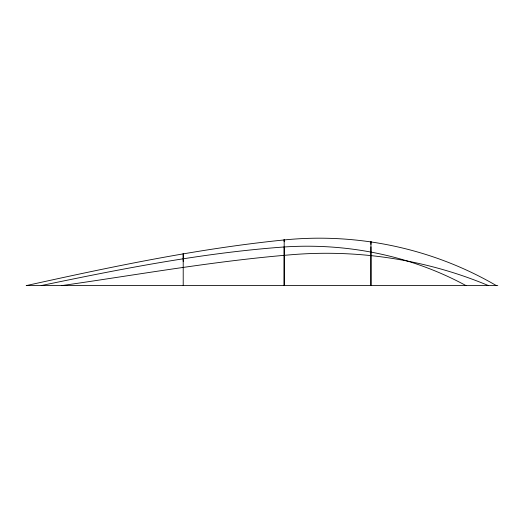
<?xml version="1.0" encoding="UTF-8"?>
<svg xmlns="http://www.w3.org/2000/svg" width="524" height="524" viewBox="0 0 524 524"><rect width="100%" height="100%" fill="white"/><g stroke="black" fill="none" stroke-linecap="round" stroke-linejoin="round"><path stroke-width="0.79" d="M183.21 285.58L183.217 255.103M183.217 254.435L183.217 253.616L183.217 261.391M370.946 246.824L370.946 285.58L370.946 241.557L370.946 244.4M26.37 285.58C111.553 266.755 197.293 248.684 284.185 239.946C357.486 232.591 432.614 248.389 496.32 285.58M41.2 285.58C121.45 268.858 202.31 252.902 284.185 246.974C346.868 242.828 410.633 255.522 465.967 285.58M61.878 285.58C139.469 274.478 216.818 260.572 295.019 254.441C360.794 249.562 427.551 260.074 488.42 285.58M26.2 285.58L497.8 285.58M284.185 241.734L284.185 239.468L284.165 285.58L284.185 246.817"/></g></svg>
